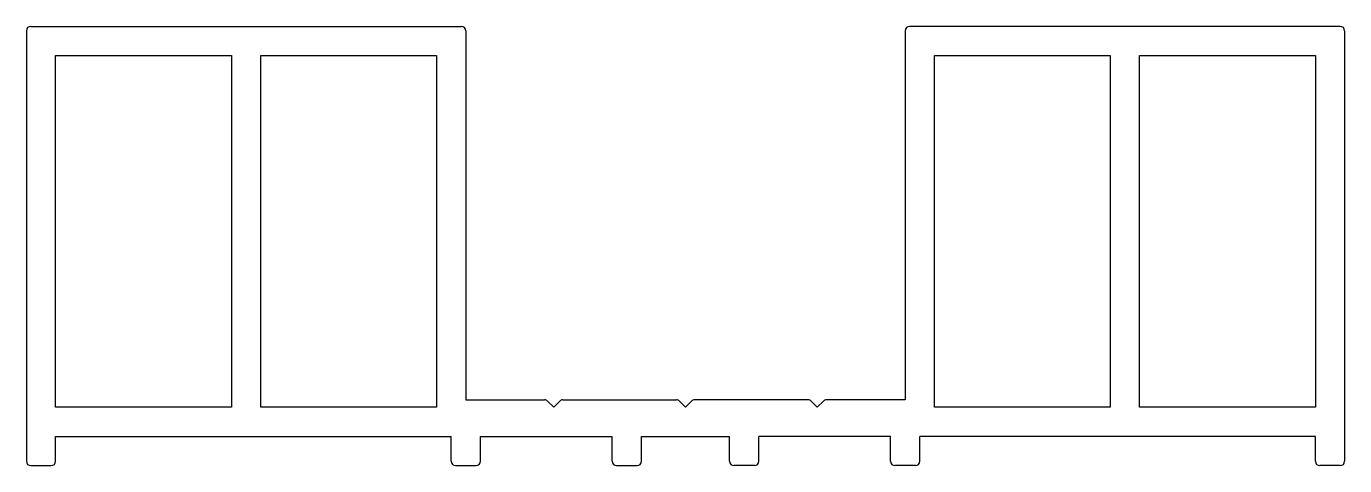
# Model space of a CAD drawing. Extents: x 2488.8 to 2578.8, y 1398.5 to 1428.5.
import ezdxf

# ---------------------------------------------------------------- set-up
doc = ezdxf.new("R2010")
doc.units = 0
doc.layers.get('0').update_dxf_attribs({"linetype": 'CONTINUOUS'})

msp = doc.modelspace()

# ---------------------------------------------------------------- linework, layer by layer
for p, q in [((2489.126, 1428.454), (2518.526, 1428.454)), ((2578.526, 1428.454), (2549.126, 1428.454)), ((2488.826, 1428.154), (2488.826, 1398.754)), ((2518.826, 1428.154), (2518.826, 1402.954)), ((2548.826, 1428.154), (2548.826, 1402.954)), ((2578.826, 1428.154), (2578.826, 1398.754)), ((2490.826, 1402.454), (2490.826, 1426.454)), ((2490.826, 1426.454), (2502.826, 1426.454)), ((2502.826, 1426.454), (2502.826, 1402.454)), ((2504.826, 1402.454), (2504.826, 1426.454)), ((2504.826, 1426.454), (2516.826, 1426.454)), ((2516.826, 1426.454), (2516.826, 1402.454)), ((2550.826, 1402.454), (2550.826, 1426.454)), ((2550.826, 1426.454), (2562.826, 1426.454)), ((2562.826, 1426.454), (2562.826, 1402.454)), ((2564.826, 1402.454), (2564.826, 1426.454)), ((2564.826, 1426.454), (2576.826, 1426.454)), ((2576.826, 1426.454), (2576.826, 1402.454)), ((2502.826, 1402.454), (2490.826, 1402.454)), ((2516.826, 1402.454), (2504.826, 1402.454)), ((2518.826, 1402.954), (2524.202, 1402.954)), ((2524.826, 1402.454), (2524.414, 1402.866)), ((2524.826, 1402.454), (2525.238, 1402.866)), ((2525.45, 1402.954), (2533.202, 1402.954)), ((2533.826, 1402.454), (2533.414, 1402.866)), ((2533.826, 1402.454), (2534.238, 1402.866)), ((2542.202, 1402.954), (2534.45, 1402.954)), ((2542.826, 1402.454), (2542.414, 1402.866)), ((2542.826, 1402.454), (2543.238, 1402.866)), ((2548.826, 1402.954), (2543.45, 1402.954)), ((2562.826, 1402.454), (2550.826, 1402.454)), ((2576.826, 1402.454), (2564.826, 1402.454)), ((2490.826, 1398.754), (2490.826, 1400.454)), ((2490.826, 1400.454), (2517.826, 1400.454)), ((2517.826, 1398.754), (2517.826, 1400.454)), ((2519.826, 1398.754), (2519.826, 1400.454)), ((2519.826, 1400.454), (2528.826, 1400.454)), ((2528.826, 1398.754), (2528.826, 1400.454)), ((2530.826, 1398.754), (2530.826, 1400.454)), ((2530.826, 1400.454), (2536.826, 1400.454)), ((2536.826, 1398.754), (2536.826, 1400.454)), ((2538.826, 1398.754), (2538.826, 1400.454)), ((2547.826, 1400.454), (2538.826, 1400.454)), ((2547.826, 1398.754), (2547.826, 1400.454)), ((2549.826, 1398.754), (2549.826, 1400.454)), ((2576.826, 1400.454), (2549.826, 1400.454)), ((2576.826, 1398.754), (2576.826, 1400.454)), ((2489.126, 1398.454), (2490.526, 1398.454)), ((2518.126, 1398.454), (2519.526, 1398.454)), ((2529.126, 1398.454), (2530.526, 1398.454)), ((2538.526, 1398.454), (2537.126, 1398.454)), ((2549.526, 1398.454), (2548.126, 1398.454)), ((2578.526, 1398.454), (2577.126, 1398.454))]:
    msp.add_line(p, q)
for centre, start, end in [((2489.126, 1428.154), 90, 180), ((2518.526, 1428.154), 0, 90), ((2549.126, 1428.154), 90, 180), ((2578.526, 1428.154), 0, 90), ((2524.202, 1402.654), 45, 90), ((2525.45, 1402.654), 90, 135), ((2533.202, 1402.654), 45, 90), ((2534.45, 1402.654), 90, 135), ((2542.202, 1402.654), 45, 90), ((2543.45, 1402.654), 90, 135), ((2489.126, 1398.754), 180, 270), ((2490.526, 1398.754), 270, 360), ((2518.126, 1398.754), 180, 270), ((2519.526, 1398.754), 270, 360), ((2529.126, 1398.754), 180, 270), ((2530.526, 1398.754), 270, 360), ((2537.126, 1398.754), 180, 270), ((2538.526, 1398.754), 270, 360), ((2548.126, 1398.754), 180, 270), ((2549.526, 1398.754), 270, 360), ((2577.126, 1398.754), 180, 270), ((2578.526, 1398.754), 270, 360)]:
    msp.add_arc(centre, 0.3, start, end)

doc.saveas('drawing.dxf')
